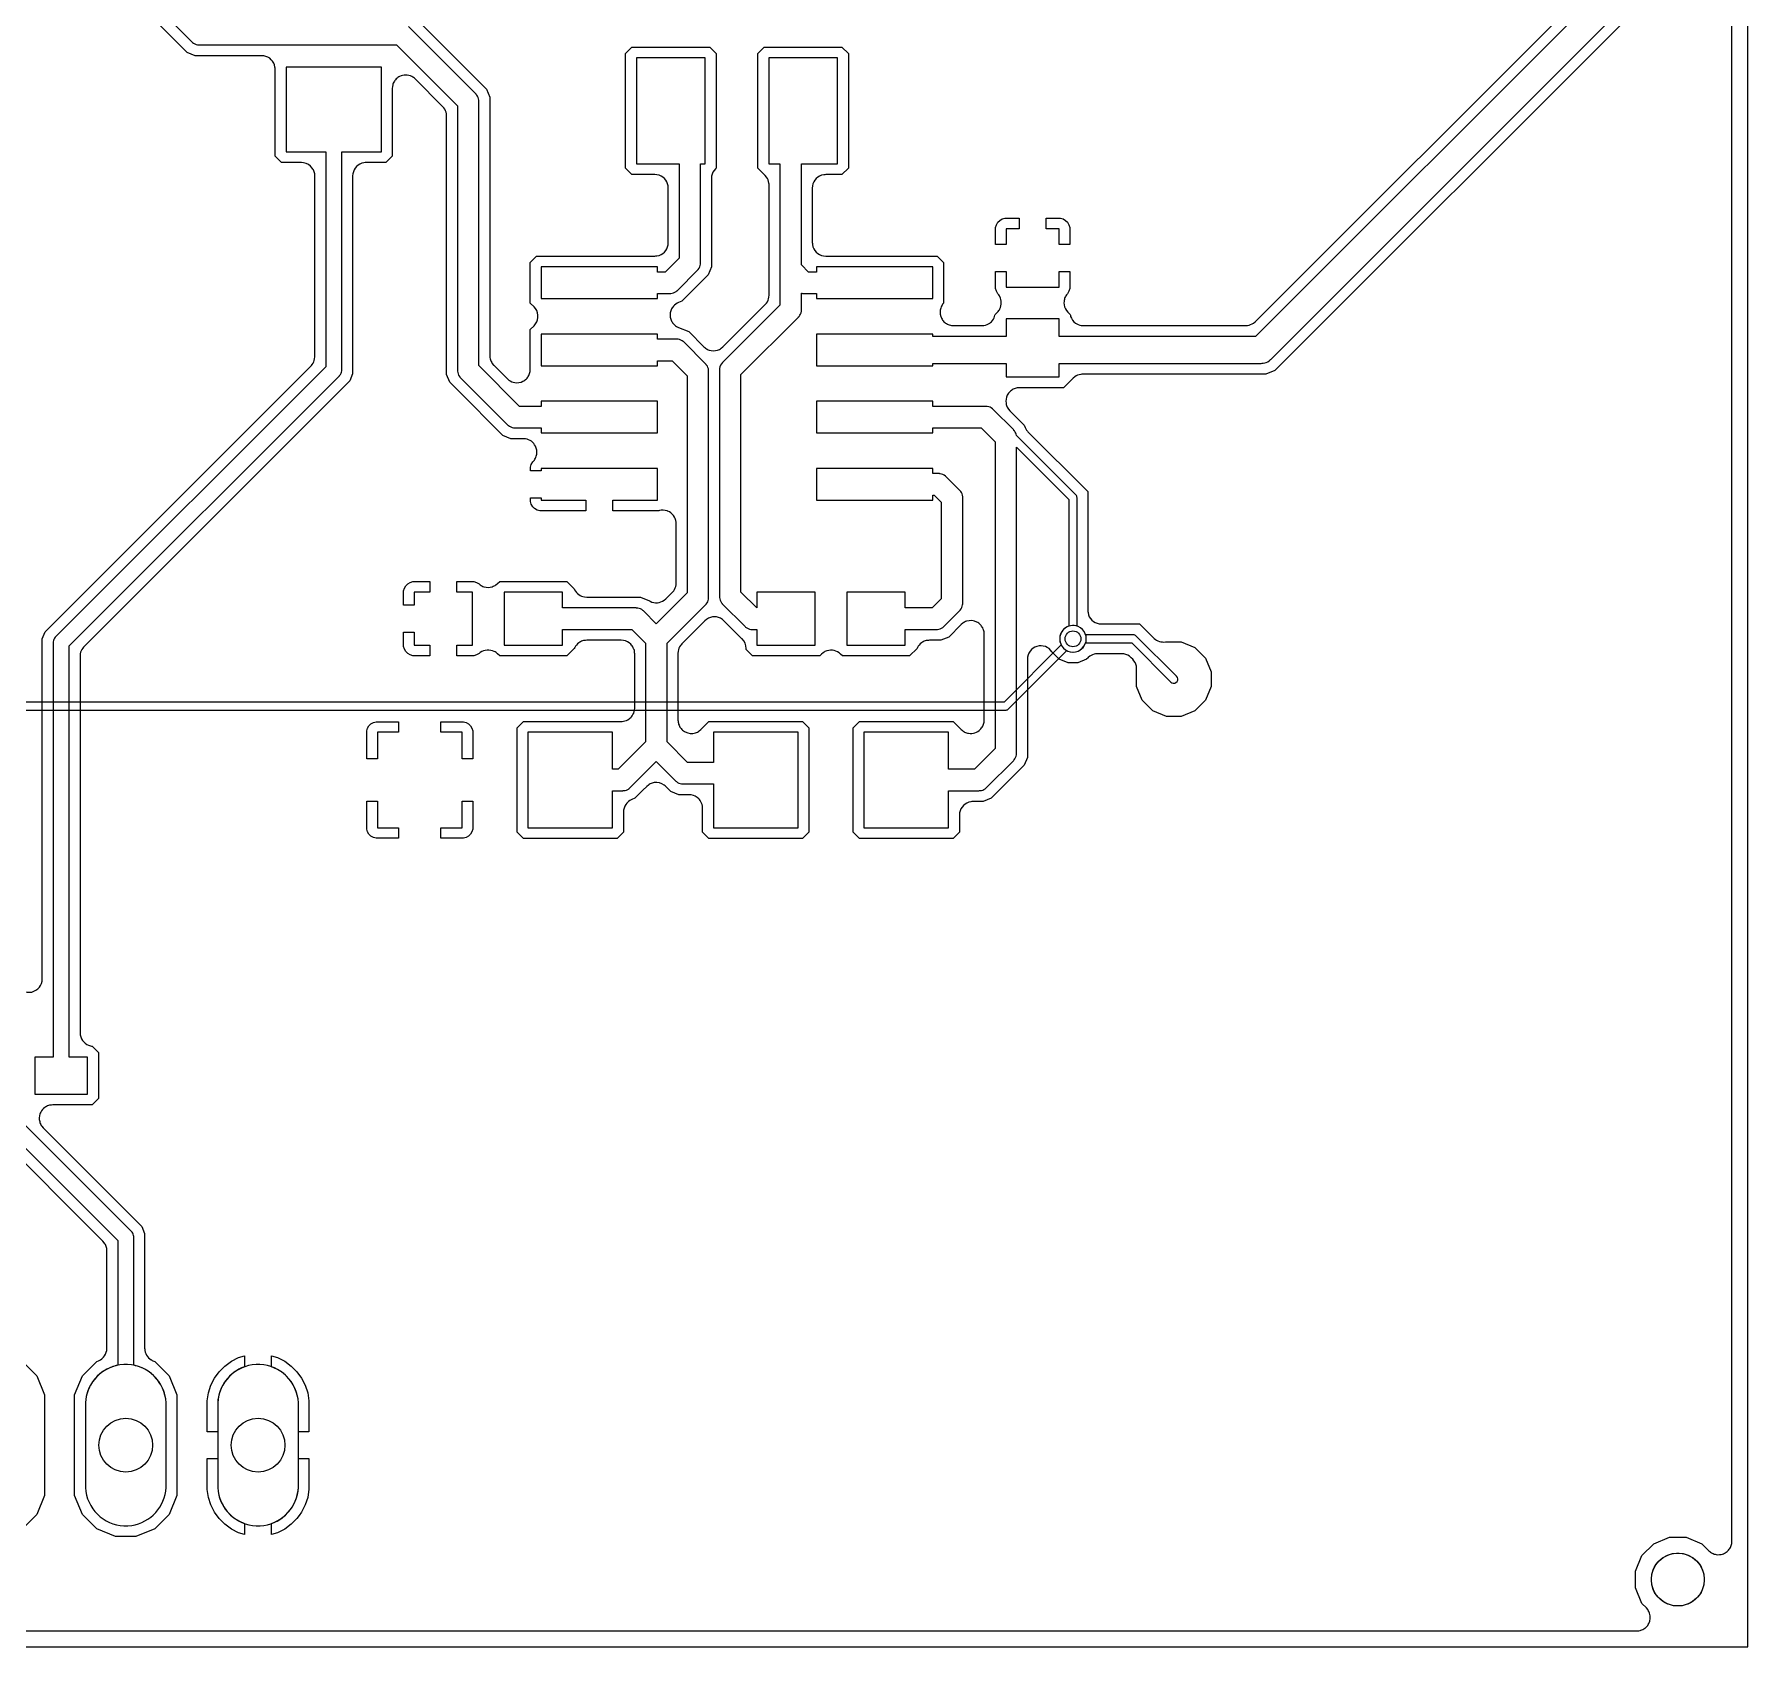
# Model space of a CAD drawing. Header units: millimetres. Extents: x 0 to 85.1, y 3.8 to 100.3.
# Drawn here: x 52.76 to 85.14, y 3.81 to 34.29 of the extents above; entities that cross this region are included whole.
import ezdxf

# ---------------------------------------------------------------- set-up
doc = ezdxf.new("R2010")
doc.units = ezdxf.units.MM

msp = doc.modelspace()

# ---------------------------------------------------------------- linework, layer by layer
at = {"layer": '16_copper'}
msp.add_lwpolyline([(49.149, 21.514), (71.12, 21.514), (71.128, 21.515), (71.137, 21.516, 0.087654), (71.161, 21.526), (71.167, 21.531), (71.174, 21.536), (72.276, 22.638), (72.294, 22.628, 1), (72.486, 23.092), (72.449, 23.104, 0.612798), (72.158, 22.764), (72.168, 22.746), (71.088, 21.666), (49.181, 21.666)], format="xyb", dxfattribs=at)
for points in [[(54.602, 6.103, 0.357806), (55.252, 6.821), (55.252, 8.419), (55.245, 8.494, 0.906347), (53.728, 8.419), (53.728, 6.821), (53.735, 6.746, 0.385742), (54.527, 6.096)], [(57.102, 6.103, 0.357806), (57.752, 6.821), (57.752, 8.419), (57.745, 8.494, 0.906347), (56.228, 8.419), (56.228, 6.821), (56.235, 6.746, 0.385742), (57.027, 6.096)]]:
    msp.add_lwpolyline(points, format="xyb", close=True, dxfattribs=at)
at = {"layer": '1_copper'}
for points in [[(2.045, 4.11), (83.045, 4.11), (83.067, 4.112), (83.085, 4.113), (83.085, 4.113), (83.085, 4.113), (83.107, 4.118), (83.124, 4.122), (83.124, 4.122), (83.124, 4.122, 0.039031), (83.16, 4.138), (83.161, 4.138), (83.161, 4.138), (83.176, 4.147), (83.194, 4.158), (83.194, 4.158), (83.195, 4.158), (83.209, 4.17), (83.225, 4.184, 0.039248), (83.251, 4.214), (83.251, 4.214), (83.251, 4.214), (83.26, 4.23), (83.272, 4.248, 0.198684), (83.287, 4.442), (83.287, 4.442), (83.287, 4.442, 0.078615), (83.251, 4.513), (83.226, 4.543, 0.000661), (83.225, 4.544), (83.142, 4.627), (83.02, 4.921), (83.02, 5.239), (83.142, 5.533), (83.367, 5.758), (83.661, 5.88), (83.979, 5.88), (84.273, 5.758), (84.407, 5.624), (84.422, 5.612), (84.437, 5.598), (84.438, 5.598), (84.438, 5.598, 0.039247), (84.472, 5.577), (84.488, 5.57), (84.508, 5.562), (84.508, 5.562), (84.508, 5.562), (84.526, 5.558), (84.547, 5.553, 0.118225), (84.665, 5.562), (84.665, 5.562), (84.665, 5.562), (84.682, 5.569), (84.702, 5.577, 0.078831), (84.766, 5.624), (84.778, 5.637), (84.792, 5.654), (84.792, 5.654), (84.792, 5.654), (84.802, 5.669), (84.813, 5.688, 0.000217), (84.813, 5.688), (84.82, 5.705), (84.828, 5.724, 0.039245), (84.838, 5.763), (84.838, 5.763), (84.838, 5.763), (84.841, 5.803, 0.000661), (84.841, 5.804), (84.841, 98.336)], [(52.428, 16.327, 0.804454), (52.913, 16.433), (52.913, 22.861), (52.967, 22.992), (57.988, 28.014), (58.001, 28.029), (58.014, 28.043, 0.118893), (58.059, 28.153), (58.063, 28.193, 0.000218), (58.063, 28.193), (58.063, 31.609), (58.061, 31.628), (58.06, 31.648, 0.079055), (58.035, 31.724), (58.025, 31.74), (58.014, 31.758, 0.199138), (57.849, 31.86), (57.809, 31.863, 0.00044), (57.809, 31.863), (57.434, 31.863), (57.314, 31.983), (57.314, 33.628), (57.312, 33.647), (57.31, 33.667, 0.325016), (57.1, 33.879), (57.06, 33.882, 0.00044), (57.059, 33.882), (55.799, 33.882), (55.649, 33.944), (54.264, 35.329)], [(54.466, 35.416), (55.736, 34.146), (55.744, 34.14), (55.751, 34.133, 0.132344), (55.848, 34.089), (55.856, 34.089, 0.018059), (55.871, 34.088), (55.88, 34.087), (59.606, 34.087), (60.757, 32.936), (60.757, 27.94), (60.758, 27.93), (60.758, 27.92, 0.132342), (60.795, 27.821), (60.801, 27.815, 0.018024), (60.81, 27.803), (60.816, 27.796), (61.705, 26.907), (61.713, 26.901), (61.72, 26.894, 0.132344), (61.817, 26.85), (61.825, 26.85, 0.018059), (61.84, 26.849), (61.849, 26.848), (62.34, 26.848), (62.34, 26.751), (64.54, 26.751), (64.54, 27.351), (62.34, 27.351), (62.34, 27.254), (61.933, 27.254), (61.163, 28.024), (61.163, 33.02), (61.162, 33.03), (61.162, 33.04, 0.132342), (61.125, 33.139), (61.119, 33.145, 0.018024), (61.11, 33.157), (61.104, 33.164), (59.834, 34.434)], [(60.072, 34.485), (61.155, 33.402), (61.156, 33.402), (61.306, 33.251), (61.368, 33.101), (61.368, 28.214), (61.37, 28.195), (61.371, 28.175, 0.039904), (61.381, 28.136), (61.389, 28.117), (61.396, 28.1, 0.039907), (61.417, 28.065), (61.442, 28.035), (61.443, 28.035), (61.443, 28.035), (61.701, 27.776), (61.719, 27.761), (61.731, 27.75), (61.732, 27.75), (61.732, 27.75, 0.118001), (61.841, 27.705), (61.841, 27.705), (61.841, 27.705, 0.157979), (61.996, 27.729), (61.996, 27.729), (61.996, 27.729, 0.039027), (62.03, 27.75), (62.03, 27.75), (62.03, 27.75), (62.043, 27.761), (62.06, 27.775, 0.039468), (62.086, 27.806), (62.095, 27.82), (62.107, 27.839, 0.039245), (62.122, 27.876), (62.122, 27.876), (62.122, 27.876, 0.039025), (62.132, 27.915), (62.132, 27.915), (62.132, 27.915), (62.135, 27.955, 0.000658), (62.135, 27.955), (62.135, 28.706), (62.205, 28.776, 0.368471), (62.232, 29.105), (62.206, 29.135, 0.000442), (62.205, 29.136), (62.135, 29.206), (62.135, 29.976), (62.255, 30.096), (64.489, 30.096), (64.508, 30.098), (64.528, 30.099, 0.325016), (64.74, 30.31), (64.743, 30.35, 0.00044), (64.743, 30.35), (64.743, 31.381), (64.741, 31.4), (64.74, 31.42, 0.325016), (64.529, 31.632), (64.489, 31.635, 0.00044), (64.489, 31.635), (64.055, 31.635), (63.935, 31.755), (63.935, 33.925), (64.055, 34.045), (65.525, 34.045), (65.645, 33.925), (65.645, 31.755), (65.634, 31.744, 0.158205), (65.562, 31.604), (65.559, 31.564, 0.000218), (65.559, 31.564), (65.559, 29.891), (65.497, 29.741), (65.001, 29.245), (64.934, 29.217, 0.118006), (64.838, 29.148), (64.838, 29.147), (64.838, 29.147, 0.039244), (64.814, 29.115), (64.806, 29.099), (64.796, 29.08), (64.796, 29.08), (64.796, 29.08), (64.791, 29.062), (64.784, 29.042), (64.784, 29.042), (64.784, 29.042, 0.03903), (64.778, 29.003), (64.778, 29.003), (64.778, 29.003), (64.778, 28.984), (64.778, 28.963), (64.778, 28.963), (64.778, 28.963, 0.039246), (64.784, 28.923), (64.791, 28.903), (64.796, 28.886), (64.796, 28.886), (64.796, 28.886, 0.078614), (64.837, 28.818), (64.853, 28.803), (64.865, 28.79), (64.865, 28.79), (64.865, 28.79, 0.039246), (64.898, 28.766), (64.933, 28.748, 0.000662), (64.934, 28.748), (65.128, 28.667), (65.416, 28.379), (65.432, 28.366), (65.446, 28.354, 0.078613), (65.516, 28.318), (65.517, 28.318), (65.517, 28.317, 0.157756), (65.673, 28.317), (65.673, 28.317), (65.674, 28.317, 0.078613), (65.744, 28.353), (65.775, 28.379, 0.000437), (65.775, 28.379), (66.573, 29.178), (66.586, 29.193), (66.599, 29.207, 0.118893), (66.645, 29.317), (66.648, 29.357, 0.000218), (66.648, 29.357), (66.648, 31.437), (66.646, 31.456), (66.645, 31.476, 0.118891), (66.599, 31.586), (66.574, 31.617), (66.573, 31.617), (66.573, 31.617), (66.435, 31.755), (66.435, 33.925), (66.555, 34.045), (68.025, 34.045), (68.145, 33.925), (68.145, 31.755), (68.025, 31.635), (67.718, 31.635), (67.699, 31.633), (67.679, 31.632, 0.325016), (67.467, 31.421), (67.464, 31.381, 0.00044), (67.464, 31.381), (67.464, 30.35), (67.466, 30.33), (67.467, 30.311, 0.325016), (67.678, 30.099), (67.718, 30.096, 0.00044), (67.718, 30.096), (69.825, 30.096), (69.945, 29.976), (69.945, 29.205), (69.939, 29.198), (69.927, 29.184), (69.927, 29.183), (69.927, 29.183), (69.917, 29.168), (69.906, 29.15), (69.906, 29.149), (69.906, 29.149), (69.899, 29.133), (69.891, 29.113), (69.891, 29.113), (69.891, 29.113, 0.157984), (69.89, 28.956), (69.89, 28.956), (69.89, 28.956, 0.039032), (69.906, 28.919), (69.906, 28.919), (69.906, 28.919, 0.039034), (69.926, 28.885), (69.926, 28.885), (69.926, 28.885, 0.078397), (69.982, 28.829), (69.982, 28.829), (69.982, 28.829), (69.997, 28.82), (70.016, 28.808), (70.016, 28.808), (70.016, 28.808, 0.039245), (70.053, 28.793), (70.074, 28.787), (70.092, 28.783), (70.092, 28.783), (70.092, 28.783), (70.131, 28.78, 0.000664), (70.132, 28.78), (70.669, 28.78), (70.689, 28.782), (70.708, 28.783, 0.11867), (70.818, 28.828), (70.832, 28.84), (70.848, 28.854, 0.118672), (70.91, 28.955), (70.915, 28.975), (70.919, 28.991), (70.962, 29.034), (70.975, 29.049), (70.988, 29.064, 0.035795), (71.008, 29.098), (71.009, 29.098), (71.009, 29.098, 0.223242), (71.009, 29.329), (70.999, 29.344), (70.988, 29.362), (70.988, 29.362), (70.988, 29.363), (70.97, 29.384), (70.942, 29.433), (70.928, 29.484), (70.928, 29.806), (71.128, 29.806), (71.128, 29.51), (72.128, 29.51), (72.128, 29.806), (72.328, 29.806), (72.328, 29.484), (72.314, 29.433), (72.286, 29.384), (72.281, 29.378), (72.268, 29.363, 0.078614), (72.232, 29.293), (72.232, 29.292), (72.232, 29.292, 0.078196), (72.22, 29.214), (72.22, 29.214), (72.22, 29.214, 0.157781), (72.268, 29.065), (72.268, 29.065), (72.268, 29.065), (72.294, 29.034, 0.000461), (72.294, 29.034), (72.337, 28.991), (72.341, 28.975), (72.345, 28.956, 0.158205), (72.437, 28.829), (72.437, 28.829), (72.437, 28.829, 0.118222), (72.547, 28.783), (72.587, 28.78, 0.00044), (72.587, 28.78), (75.651, 28.78), (75.67, 28.782), (75.69, 28.783, 0.118891), (75.8, 28.828), (75.83, 28.854), (75.83, 28.854), (75.83, 28.854), (82.017, 35.041)], [(82.296, 35.03), (75.841, 28.575), (72.128, 28.575), (72.128, 28.91), (71.128, 28.91), (71.128, 28.575), (69.74, 28.575), (69.74, 28.621), (67.54, 28.621), (67.54, 28.021), (69.74, 28.021), (69.74, 28.067), (71.128, 28.067), (71.128, 27.81), (72.128, 27.81), (72.128, 28.067), (75.946, 28.067), (75.965, 28.069), (75.985, 28.07, 0.118891), (76.095, 28.115), (76.125, 28.141), (76.126, 28.141), (76.126, 28.141), (82.73, 34.745)], [(82.774, 34.5), (76.371, 28.097), (76.371, 28.097), (76.206, 27.932), (76.037, 27.862), (72.575, 27.862), (72.556, 27.86), (72.536, 27.859, 0.118891), (72.426, 27.814), (72.396, 27.788), (72.396, 27.788), (72.396, 27.788), (72.213, 27.605), (71.375, 27.605), (71.354, 27.603), (71.336, 27.602), (71.336, 27.602), (71.336, 27.602), (71.314, 27.597), (71.297, 27.593), (71.297, 27.593), (71.297, 27.593), (71.278, 27.585), (71.26, 27.577), (71.26, 27.577), (71.26, 27.577, 0.039029), (71.227, 27.557), (71.226, 27.557), (71.226, 27.557, 0.039245), (71.196, 27.531), (71.182, 27.514), (71.17, 27.501), (71.17, 27.501), (71.17, 27.501), (71.159, 27.482), (71.149, 27.467, 0.158426), (71.125, 27.312), (71.129, 27.291), (71.134, 27.273), (71.134, 27.273), (71.134, 27.273, 0.078615), (71.17, 27.202), (71.195, 27.172, 0.000661), (71.196, 27.171), (71.315, 27.052), (71.315, 27.052), (71.466, 26.901), (71.484, 26.858, 0.058139), (71.513, 26.807), (71.519, 26.799, 0.026535), (71.539, 26.776), (72.671, 25.643), (72.671, 23.395), (72.673, 23.375), (72.674, 23.356, 0.325016), (72.885, 23.144), (72.925, 23.141, 0.00044), (72.925, 23.141), (73.649, 23.141), (73.917, 22.874), (73.924, 22.868, 0.224715), (74.136, 22.803), (74.137, 22.803), (74.435, 22.803), (74.694, 22.696), (74.893, 22.497), (75, 22.238), (75, 21.958), (74.893, 21.699), (74.694, 21.5), (74.435, 21.393), (74.155, 21.393), (73.896, 21.5), (73.697, 21.699), (73.59, 21.958), (73.59, 22.256), (73.59, 22.256, 0.078614), (73.59, 22.336), (73.588, 22.346, 0.139652), (73.519, 22.476), (73.491, 22.504, 0.158203), (73.351, 22.576), (73.312, 22.579, 0.000206), (73.311, 22.579), (72.857, 22.579), (72.838, 22.577), (72.818, 22.576, 0.118891), (72.708, 22.53), (72.678, 22.505), (72.678, 22.504), (72.678, 22.504), (72.648, 22.474), (72.481, 22.405), (72.299, 22.405), (72.132, 22.474), (71.998, 22.609), (71.993, 22.615, 0.741839), (71.528, 22.475), (71.528, 20.62), (71.466, 20.47), (70.843, 19.847), (70.693, 19.785), (70.499, 19.785), (70.479, 19.783), (70.46, 19.782, 0.325016), (70.248, 19.571), (70.245, 19.531, 0.00044), (70.245, 19.531), (70.245, 19.207), (70.125, 19.087), (68.355, 19.087), (68.235, 19.207), (68.235, 21.179), (68.355, 21.299), (70.125, 21.299), (70.278, 21.146), (70.294, 21.133), (70.308, 21.12), (70.308, 21.12), (70.308, 21.12, 0.078396), (70.379, 21.084), (70.379, 21.084), (70.379, 21.084), (70.397, 21.08), (70.418, 21.075, 0.118225), (70.536, 21.084), (70.536, 21.084), (70.536, 21.084, 0.118225), (70.637, 21.146), (70.649, 21.159), (70.663, 21.176), (70.663, 21.176), (70.663, 21.176), (70.672, 21.191), (70.684, 21.21, 0.000217), (70.684, 21.21), (70.691, 21.227), (70.699, 21.247, 0.000217), (70.699, 21.247), (70.704, 21.267), (70.709, 21.285), (70.709, 21.285), (70.709, 21.285), (70.712, 21.325, 0.000658), (70.712, 21.326), (70.712, 22.951), (70.71, 22.97), (70.709, 22.991, 0.000218), (70.709, 22.991), (70.704, 23.009), (70.699, 23.03, 0.00022), (70.699, 23.03), (70.693, 23.046), (70.684, 23.066), (70.684, 23.066), (70.684, 23.067), (70.675, 23.081), (70.664, 23.1), (70.663, 23.1), (70.663, 23.1), (70.652, 23.114), (70.638, 23.131, 0.078614), (70.574, 23.177), (70.573, 23.177), (70.573, 23.177, 0.198458), (70.38, 23.193), (70.38, 23.193), (70.38, 23.193, 0.078615), (70.309, 23.157), (70.279, 23.131, 0.000661), (70.278, 23.131), (70.042, 22.895), (69.892, 22.833), (69.677, 22.833), (69.657, 22.831), (69.638, 22.83, 0.079055), (69.562, 22.805), (69.545, 22.795), (69.528, 22.785), (69.528, 22.785), (69.528, 22.784, 0.109678), (69.451, 22.694), (69.443, 22.676), (69.303, 22.536), (68.033, 22.536), (67.998, 22.571, 0.281697), (67.74, 22.634), (67.721, 22.626), (67.703, 22.619, 0.039682), (67.669, 22.598), (67.639, 22.572, 0.000442), (67.638, 22.571), (67.603, 22.536), (66.333, 22.536), (66.213, 22.656), (66.213, 22.679, 0.198021), (66.139, 22.859), (66.134, 22.862), (65.951, 23.046), (65.951, 23.046), (65.795, 23.202), (65.78, 23.214), (65.765, 23.228, 0.325014), (65.466, 23.228), (65.436, 23.202, 0.000442), (65.435, 23.202), (64.999, 22.765), (64.986, 22.75), (64.973, 22.736, 0.118893), (64.927, 22.626), (64.924, 22.586, 0.000218), (64.924, 22.586), (64.924, 21.326), (64.926, 21.305), (64.927, 21.286, 0.000218), (64.927, 21.286), (64.933, 21.264), (64.937, 21.248), (64.937, 21.248), (64.937, 21.247), (64.945, 21.226), (64.952, 21.211, 0.039246), (64.972, 21.177), (64.973, 21.177), (64.973, 21.177), (64.985, 21.163), (64.998, 21.147, 0.039466), (65.029, 21.12), (65.047, 21.109), (65.062, 21.1), (65.062, 21.1), (65.063, 21.1, 0.198458), (65.256, 21.084), (65.256, 21.084), (65.256, 21.084, 0.078396), (65.327, 21.12), (65.327, 21.12), (65.327, 21.12), (65.357, 21.146, 0.000661), (65.358, 21.146), (65.511, 21.299), (67.281, 21.299), (67.401, 21.179), (67.401, 19.207), (67.281, 19.087), (65.511, 19.087), (65.391, 19.207), (65.391, 19.658), (65.389, 19.677), (65.388, 19.697, 0.11867), (65.343, 19.807), (65.331, 19.821), (65.317, 19.837, 0.158654), (65.177, 19.909), (65.137, 19.912, 0.00044), (65.137, 19.912), (64.943, 19.912), (64.793, 19.974), (64.696, 20.071), (64.681, 20.084), (64.666, 20.097, 0.198684), (64.477, 20.142), (64.477, 20.142), (64.477, 20.142, 0.039248), (64.438, 20.133), (64.418, 20.125), (64.401, 20.118), (64.401, 20.118), (64.401, 20.118, 0.039245), (64.367, 20.097), (64.337, 20.071), (64.337, 20.071), (64.336, 20.071), (64.263, 19.998), (64.263, 19.998), (64.112, 19.847), (64.052, 19.822, 0.303353), (63.895, 19.587), (63.895, 19.207), (63.775, 19.087), (62.005, 19.087), (61.885, 19.207), (61.885, 21.179), (62.005, 21.299), (63.854, 21.299), (63.873, 21.301), (63.893, 21.303, 0.11867), (64.003, 21.348), (64.017, 21.36), (64.033, 21.373, 0.000439), (64.033, 21.374), (64.045, 21.387), (64.059, 21.404, 0.118668), (64.105, 21.513), (64.108, 21.553, 0.00044), (64.108, 21.553), (64.108, 22.579), (64.106, 22.598), (64.105, 22.618, 0.039686), (64.095, 22.657), (64.088, 22.674), (64.08, 22.694, 0.039686), (64.059, 22.728), (64.047, 22.742), (64.034, 22.758, 0.158654), (63.894, 22.83), (63.854, 22.833, 0.00044), (63.854, 22.833), (63.2, 22.833), (63.18, 22.831), (63.161, 22.83, 0.079055), (63.085, 22.805), (63.068, 22.795), (63.051, 22.785), (63.051, 22.785), (63.051, 22.784, 0.109678), (62.974, 22.694), (62.966, 22.676), (62.826, 22.536), (61.556, 22.536), (61.517, 22.575), (61.502, 22.588), (61.487, 22.601, 0.000375), (61.487, 22.601), (61.469, 22.612), (61.453, 22.621), (61.453, 22.622), (61.453, 22.622, 0.263072), (61.189, 22.601), (61.189, 22.601), (61.188, 22.601), (61.167, 22.583), (61.118, 22.555), (61.067, 22.541), (60.745, 22.541), (60.745, 22.741), (61.041, 22.741), (61.041, 23.741), (60.745, 23.741), (60.745, 23.941), (61.067, 23.941), (61.118, 23.927), (61.167, 23.899), (61.173, 23.894), (61.188, 23.881, 0.078613), (61.258, 23.845), (61.259, 23.845), (61.259, 23.845, 0.157756), (61.415, 23.845), (61.415, 23.845), (61.416, 23.845), (61.435, 23.853), (61.452, 23.86), (61.452, 23.86), (61.452, 23.86, 0.039245), (61.486, 23.881), (61.517, 23.907, 0.000437), (61.517, 23.907), (61.556, 23.946), (62.826, 23.946), (62.966, 23.806), (62.973, 23.788, 0.240264), (63.16, 23.652), (63.2, 23.649, 0.00044), (63.2, 23.649), (64.216, 23.649), (64.387, 23.578), (64.4, 23.57, 0.282101), (64.665, 23.591), (64.695, 23.617, 0.000507), (64.696, 23.617), (64.819, 23.74), (64.832, 23.755), (64.844, 23.77, 0.118893), (64.89, 23.88), (64.893, 23.92, 0.000218), (64.893, 23.92), (64.893, 25.038), (64.892, 25.051), (64.892, 25.064, 0.281697), (64.731, 25.274), (64.725, 25.276), (64.718, 25.279, 0.136084), (64.574, 25.283), (64.566, 25.281), (63.694, 25.281), (63.694, 25.481), (64.54, 25.481), (64.54, 26.081), (62.34, 26.081), (62.34, 26.035), (62.14, 26.035), (62.14, 26.107), (62.154, 26.158), (62.18, 26.204), (62.185, 26.209, 0.039247), (62.211, 26.239), (62.221, 26.255), (62.232, 26.273, 0.000204), (62.232, 26.273), (62.238, 26.288), (62.247, 26.31), (62.247, 26.31), (62.247, 26.31, 0.03904), (62.257, 26.349), (62.257, 26.349), (62.257, 26.349), (62.258, 26.367), (62.26, 26.388, 0.000206), (62.26, 26.389), (62.258, 26.407), (62.257, 26.428), (62.257, 26.428), (62.257, 26.428), (62.253, 26.445), (62.247, 26.467), (62.247, 26.467), (62.247, 26.467), (62.24, 26.484), (62.232, 26.504), (62.232, 26.504), (62.232, 26.504, 0.118015), (62.156, 26.594), (62.156, 26.594), (62.155, 26.594, 0.118227), (62.046, 26.64), (62.006, 26.643, 0.000671), (62.006, 26.643), (61.768, 26.643), (61.618, 26.705), (60.765, 27.558), (60.764, 27.558), (60.614, 27.709), (60.552, 27.859), (60.552, 32.746), (60.55, 32.765), (60.549, 32.785, 0.118894), (60.503, 32.895), (60.478, 32.925, 0.000217), (60.477, 32.925), (59.96, 33.443), (59.946, 33.455), (59.93, 33.468), (59.93, 33.468), (59.93, 33.468), (59.914, 33.478), (59.896, 33.489, 0.240029), (59.666, 33.489), (59.65, 33.48), (59.632, 33.469), (59.632, 33.469), (59.632, 33.469, 0.039026), (59.601, 33.443), (59.601, 33.443), (59.601, 33.443, 0.039027), (59.575, 33.413), (59.575, 33.413), (59.575, 33.413), (59.566, 33.398), (59.555, 33.379, 0.039245), (59.539, 33.342), (59.539, 33.342), (59.539, 33.342), (59.534, 33.32), (59.53, 33.304), (59.53, 33.303), (59.53, 33.303), (59.526, 33.264, 0.000658), (59.526, 33.263), (59.526, 31.983), (59.406, 31.863), (59.031, 31.863), (59.012, 31.861), (58.992, 31.86, 0.325016), (58.781, 31.649), (58.777, 31.609, 0.00044), (58.777, 31.609), (58.777, 27.869), (58.723, 27.738), (53.702, 22.716), (53.689, 22.701), (53.676, 22.687, 0.118893), (53.631, 22.577), (53.627, 22.537, 0.000218), (53.627, 22.537), (53.627, 15.414), (53.629, 15.394), (53.63, 15.375, 0.303979), (53.822, 15.168), (53.841, 15.163), (53.841, 15.163), (53.841, 15.163), (53.853, 15.162), (53.975, 15.04), (53.975, 14.17), (53.855, 14.05), (53.109, 14.05), (53.089, 14.048), (53.069, 14.047, 0.039465), (53.03, 14.038), (53.013, 14.031), (52.994, 14.022), (52.994, 14.022), (52.993, 14.022), (52.978, 14.013), (52.96, 14.002, 0.118448), (52.882, 13.912), (52.874, 13.892), (52.867, 13.875), (52.867, 13.875), (52.867, 13.875), (52.862, 13.854), (52.858, 13.836, 0.078614), (52.858, 13.757), (52.858, 13.757), (52.858, 13.757), (52.863, 13.735), (52.867, 13.718), (52.867, 13.718), (52.867, 13.718), (52.875, 13.697), (52.882, 13.681, 0.000217), (52.882, 13.681), (52.893, 13.663), (52.903, 13.647, 0.00022), (52.903, 13.647), (52.929, 13.617, 0.000659), (52.929, 13.616), (54.793, 11.752), (54.847, 11.621), (54.847, 9.45), (54.848, 9.441, 0.249911), (54.968, 9.234), (54.977, 9.23, 0.026841), (55.004, 9.216), (55.038, 9.202), (55.31, 8.93), (55.457, 8.574), (55.457, 6.666), (55.31, 6.31), (55.038, 6.038), (54.682, 5.891), (54.298, 5.891), (53.942, 6.038), (53.67, 6.31), (53.523, 6.666), (53.523, 8.574), (53.67, 8.93), (53.942, 9.202), (53.976, 9.216, 0.303348), (54.133, 9.45), (54.133, 11.297), (54.131, 11.316), (54.13, 11.336, 0.079274), (54.105, 11.412), (54.095, 11.428), (54.085, 11.445, 0.000658), (54.084, 11.446), (54.058, 11.476), (54.058, 11.476), (54.058, 11.476), (52.009, 13.526)], [(51.962, 13.862), (54.338, 11.487), (54.338, 9.129), (54.305, 9.122, 0.330355), (53.728, 8.419), (53.728, 6.821), (53.735, 6.746, 0.385742), (54.527, 6.096), (54.602, 6.103, 0.357806), (55.252, 6.821), (55.252, 8.419), (55.245, 8.494, 0.303346), (54.675, 9.122), (54.642, 9.129), (54.642, 11.55), (54.642, 11.556), (54.642, 11.561, 0.153128), (54.608, 11.646), (54.598, 11.658), (52.222, 14.033)]]:
    msp.add_lwpolyline(points, format="xyb", dxfattribs=at)
for points in [[(64.54, 29.388), (64.77, 29.388), (64.78, 29.389), (64.79, 29.389, 0.132342), (64.889, 29.426), (64.895, 29.432, 0.018024), (64.907, 29.441), (64.914, 29.447), (65.295, 29.828), (65.301, 29.836), (65.308, 29.843, 0.132344), (65.352, 29.94), (65.352, 29.948, 0.018059), (65.353, 29.963), (65.354, 29.972), (65.354, 31.84), (65.44, 31.84), (65.44, 33.84), (64.14, 33.84), (64.14, 31.84), (64.948, 31.84), (64.948, 30.056), (64.686, 29.794), (64.54, 29.794), (64.54, 29.891), (62.34, 29.891), (62.34, 29.291), (64.54, 29.291)], [(65.769, 28.084, 0.157846), (65.712, 27.972), (65.712, 27.964, 0.018059), (65.711, 27.949), (65.71, 27.94), (65.71, 23.661), (65.711, 23.651), (65.711, 23.641, 0.132342), (65.748, 23.542), (65.754, 23.536, 0.018024), (65.763, 23.524), (65.769, 23.517), (66.189, 23.097), (66.197, 23.091), (66.204, 23.084, 0.132344), (66.301, 23.04), (66.309, 23.04, 0.018059), (66.324, 23.039), (66.333, 23.038), (66.418, 23.038), (66.418, 22.741), (67.518, 22.741), (67.518, 23.741), (66.418, 23.741), (66.418, 23.444), (66.417, 23.444), (66.116, 23.745), (66.116, 27.856), (67.2, 28.939), (67.206, 28.947), (67.213, 28.954, 0.132344), (67.257, 29.051), (67.257, 29.059, 0.018059), (67.258, 29.074), (67.259, 29.083), (67.259, 29.394), (67.268, 29.393), (67.278, 29.39), (67.286, 29.39, 0.018059), (67.301, 29.389), (67.31, 29.388), (67.54, 29.388), (67.54, 29.291), (69.74, 29.291), (69.74, 29.891), (67.54, 29.891), (67.54, 29.794), (67.394, 29.794), (67.259, 29.929), (67.259, 31.84), (67.94, 31.84), (67.94, 33.84), (66.64, 33.84), (66.64, 31.84), (66.853, 31.84), (66.853, 29.167)], [(53.77, 14.955), (53.422, 14.955), (53.422, 22.727), (58.528, 27.832), (58.531, 27.837), (58.536, 27.841, 0.153125), (58.572, 27.924), (58.572, 27.94), (58.572, 32.068), (59.322, 32.068), (59.322, 33.668), (57.519, 33.668), (57.519, 32.068), (58.268, 32.068), (58.268, 28.003), (53.162, 22.898), (53.159, 22.893), (53.154, 22.889, 0.153125), (53.118, 22.806), (53.118, 22.79), (53.118, 14.955), (52.77, 14.955), (52.77, 14.255), (53.77, 14.255)], [(63.69, 19.99), (63.881, 19.99), (63.891, 19.991), (63.901, 19.991, 0.132342), (64, 20.028), (64.006, 20.034, 0.018024), (64.018, 20.043), (64.025, 20.049), (64.516, 20.541), (64.88, 20.176), (64.888, 20.17), (64.895, 20.163, 0.132344), (64.992, 20.119), (65, 20.119, 0.018059), (65.015, 20.118), (65.024, 20.117), (65.596, 20.117), (65.596, 19.291), (67.196, 19.291), (67.196, 21.095), (65.596, 21.095), (65.596, 20.523), (65.108, 20.523), (64.719, 20.912), (64.719, 22.776), (65.445, 23.502), (65.452, 23.51), (65.459, 23.517, 0.132344), (65.502, 23.613), (65.503, 23.622, 0.018059), (65.504, 23.636), (65.505, 23.646), (65.505, 27.916), (65.504, 27.927), (65.504, 27.937, 0.132342), (65.466, 28.035), (65.461, 28.042, 0.018024), (65.451, 28.053), (65.445, 28.06), (65.041, 28.465), (65.033, 28.471), (65.026, 28.478, 0.132344), (64.929, 28.522), (64.921, 28.522, 0.018059), (64.906, 28.523), (64.897, 28.524), (64.54, 28.524), (64.54, 28.621), (62.34, 28.621), (62.34, 28.021), (64.54, 28.021), (64.54, 28.118), (64.813, 28.118), (65.098, 27.832), (65.098, 23.73), (64.516, 23.147), (64.279, 23.385), (64.271, 23.391), (64.264, 23.398, 0.132344), (64.167, 23.442), (64.159, 23.442, 0.018059), (64.144, 23.443), (64.135, 23.444), (62.741, 23.444), (62.741, 23.741), (61.641, 23.741), (61.641, 22.741), (62.741, 22.741), (62.741, 23.038), (64.051, 23.038), (64.313, 22.776), (64.313, 20.912), (63.797, 20.396), (63.69, 20.396), (63.69, 21.095), (62.09, 21.095), (62.09, 19.291), (63.69, 19.291)], [(70.04, 19.99), (70.612, 19.99), (70.622, 19.991), (70.632, 19.991, 0.132342), (70.731, 20.028), (70.737, 20.034, 0.018024), (70.749, 20.043), (70.756, 20.049), (71.264, 20.557), (71.27, 20.565), (71.277, 20.572, 0.132344), (71.321, 20.669), (71.321, 20.677, 0.018059), (71.322, 20.692), (71.323, 20.701), (71.323, 26.486), (72.314, 25.495), (72.314, 23.098), (72.294, 23.092, 1), (72.486, 22.628), (72.521, 22.646, 0.158386), (72.622, 22.764), (72.628, 22.784), (73.501, 22.784), (74.241, 22.044), (74.259, 22.031, 0.866058), (74.349, 22.152), (73.587, 22.914), (73.58, 22.919), (73.574, 22.924, 0.087651), (73.549, 22.934), (73.542, 22.935), (73.533, 22.936), (72.628, 22.936), (72.622, 22.956, 0.198915), (72.486, 23.092), (72.466, 23.098), (72.466, 25.527), (72.465, 25.535), (72.464, 25.544, 0.087654), (72.454, 25.568), (72.449, 25.574), (72.444, 25.581), (71.32, 26.705), (71.32, 26.705, 0.113173), (71.285, 26.789), (71.279, 26.795, 0.018024), (71.27, 26.807), (71.264, 26.814), (70.883, 27.195), (70.875, 27.201), (70.868, 27.208, 0.132344), (70.771, 27.252), (70.763, 27.252, 0.018059), (70.748, 27.253), (70.739, 27.254), (69.74, 27.254), (69.74, 27.351), (67.54, 27.351), (67.54, 26.751), (69.74, 26.751), (69.74, 26.848), (70.655, 26.848), (70.917, 26.586), (70.917, 20.785), (70.528, 20.396), (70.04, 20.396), (70.04, 21.095), (68.44, 21.095), (68.44, 19.291), (70.04, 19.291)], [(69.218, 23.038), (69.811, 23.038), (69.821, 23.039), (69.831, 23.039, 0.132342), (69.93, 23.076), (69.936, 23.082, 0.018024), (69.948, 23.091), (69.955, 23.097), (70.248, 23.39), (70.254, 23.398), (70.261, 23.405, 0.132344), (70.305, 23.502), (70.305, 23.51, 0.018059), (70.306, 23.525), (70.307, 23.534), (70.307, 25.527), (70.306, 25.537), (70.306, 25.547, 0.132342), (70.269, 25.646), (70.263, 25.652, 0.018024), (70.254, 25.664), (70.248, 25.671), (69.994, 25.925), (69.986, 25.931), (69.979, 25.938, 0.132344), (69.882, 25.982), (69.874, 25.982, 0.018059), (69.859, 25.983), (69.85, 25.984), (69.74, 25.984), (69.74, 26.081), (67.54, 26.081), (67.54, 25.481), (69.74, 25.481), (69.74, 25.578), (69.766, 25.578), (69.901, 25.443), (69.901, 23.618), (69.727, 23.444), (69.218, 23.444), (69.218, 23.741), (68.118, 23.741), (68.118, 22.741), (69.218, 22.741)], [(56.028, 7.874), (56.028, 8.458), (56.052, 8.607), (56.098, 8.751), (56.167, 8.886), (56.256, 9.009), (56.363, 9.116), (56.486, 9.205), (56.621, 9.274), (56.736, 9.311), (56.736, 9.101), (56.733, 9.1, 0.303347), (56.228, 8.419), (56.228, 7.874)], [(57.752, 7.874), (57.752, 8.419), (57.745, 8.494, 0.276738), (57.247, 9.1), (57.244, 9.101), (57.244, 9.311), (57.359, 9.274), (57.494, 9.205), (57.617, 9.116), (57.724, 9.009), (57.813, 8.886), (57.882, 8.751), (57.928, 8.607), (57.952, 8.458), (57.952, 7.874)], [(56.621, 5.966), (56.486, 6.035), (56.363, 6.124), (56.256, 6.231), (56.167, 6.354), (56.098, 6.489), (56.052, 6.633), (56.028, 6.782), (56.028, 7.366), (56.228, 7.366), (56.228, 6.821), (56.235, 6.746, 0.276738), (56.733, 6.14), (56.736, 6.139), (56.736, 5.929)], [(57.244, 6.139), (57.247, 6.14, 0.303347), (57.752, 6.821), (57.752, 7.366), (57.952, 7.366), (57.952, 6.782), (57.937, 6.69), (57.937, 6.69), (57.937, 6.69), (57.928, 6.633), (57.882, 6.489), (57.813, 6.354), (57.768, 6.292), (57.768, 6.292), (57.767, 6.291), (57.724, 6.231), (57.617, 6.124), (57.494, 6.035), (57.359, 5.966), (57.244, 5.929)]]:
    msp.add_lwpolyline(points, format="xyb", close=True, dxfattribs=at)
for points in [[(70.928, 30.314), (70.928, 30.636), (70.942, 30.687), (70.968, 30.733), (71.005, 30.77), (71.051, 30.796), (71.102, 30.81), (71.374, 30.81), (71.374, 30.61), (71.128, 30.61), (71.128, 30.314)], [(72.128, 30.314), (72.128, 30.61), (71.882, 30.61), (71.882, 30.81), (72.154, 30.81), (72.205, 30.796), (72.251, 30.77), (72.288, 30.733), (72.314, 30.687), (72.328, 30.636), (72.328, 30.314)], [(62.314, 25.281), (62.263, 25.295), (62.217, 25.321), (62.18, 25.358), (62.154, 25.404), (62.14, 25.455), (62.14, 25.527), (62.34, 25.527), (62.34, 25.481), (63.186, 25.481), (63.186, 25.281)], [(59.741, 23.495), (59.741, 23.767), (59.755, 23.818), (59.781, 23.864), (59.818, 23.901), (59.864, 23.927), (59.915, 23.941), (60.237, 23.941), (60.237, 23.741), (59.941, 23.741), (59.941, 23.495)], [(59.915, 22.541), (59.864, 22.555), (59.818, 22.581), (59.781, 22.618), (59.755, 22.664), (59.741, 22.715), (59.741, 22.987), (59.941, 22.987), (59.941, 22.741), (60.237, 22.741), (60.237, 22.541)], [(59.046, 20.593), (59.046, 20.62), (59.046, 20.62), (59.046, 20.62), (59.046, 21.121), (59.06, 21.172), (59.086, 21.217), (59.123, 21.255), (59.169, 21.281), (59.22, 21.294), (59.646, 21.294), (59.646, 21.095), (59.246, 21.095), (59.246, 20.593)], [(60.846, 20.593), (60.846, 21.095), (60.446, 21.095), (60.446, 21.294), (60.872, 21.294), (60.923, 21.281), (60.969, 21.255), (61.006, 21.217), (61.032, 21.172), (61.046, 21.121), (61.046, 20.593)], [(59.22, 19.091), (59.169, 19.105), (59.123, 19.131), (59.086, 19.169), (59.06, 19.214), (59.046, 19.265), (59.046, 19.793), (59.246, 19.793), (59.246, 19.291), (59.646, 19.291), (59.646, 19.091)], [(60.446, 19.091), (60.446, 19.291), (60.846, 19.291), (60.846, 19.793), (61.046, 19.793), (61.046, 19.265), (61.032, 19.214), (61.006, 19.169), (60.969, 19.131), (60.923, 19.105), (60.872, 19.091)], [(51.798, 5.891), (51.442, 6.038), (51.17, 6.31), (51.023, 6.666), (51.023, 8.574), (51.17, 8.93), (51.442, 9.202), (51.798, 9.349), (52.182, 9.349), (52.538, 9.202), (52.81, 8.93), (52.957, 8.574), (52.957, 6.666), (52.81, 6.31), (52.538, 6.038), (52.182, 5.891)]]:
    msp.add_lwpolyline(points, close=True, dxfattribs=at)
at = {"layer": 'drills_NPTH'}
msp.add_circle((83.82, 5.08), 0.5, dxfattribs=at)
at = {"layer": 'drills_PTH'}
for centre in [(54.49, 7.62), (56.99, 7.62)]:
    msp.add_circle(centre, 0.508, dxfattribs=at)
at = {"layer": 'drills_via_1_16'}
msp.add_circle((72.39, 22.86), 0.15, dxfattribs=at)
at = {"layer": 'holes'}
msp.add_lwpolyline([(84.32, 5.052), (84.314, 4.996), (84.301, 4.941), (84.283, 4.888), (84.258, 4.838), (84.228, 4.79), (84.193, 4.746), (84.154, 4.707), (84.11, 4.672), (84.062, 4.642), (84.012, 4.617), (83.959, 4.599), (83.904, 4.586), (83.848, 4.58), (83.792, 4.58), (83.736, 4.586), (83.681, 4.599), (83.628, 4.617), (83.578, 4.642), (83.53, 4.672), (83.486, 4.707), (83.447, 4.746), (83.412, 4.79), (83.382, 4.838), (83.357, 4.888), (83.339, 4.941), (83.326, 4.996), (83.32, 5.052), (83.32, 5.108), (83.326, 5.164), (83.339, 5.219), (83.357, 5.272), (83.382, 5.322), (83.412, 5.37), (83.447, 5.414), (83.486, 5.453), (83.53, 5.488), (83.578, 5.518), (83.628, 5.543), (83.681, 5.561), (83.736, 5.574), (83.792, 5.58), (83.848, 5.58), (83.904, 5.574), (83.959, 5.561), (84.012, 5.543), (84.062, 5.518), (84.11, 5.488), (84.154, 5.453), (84.193, 5.414), (84.228, 5.37), (84.258, 5.322), (84.283, 5.272), (84.301, 5.219), (84.314, 5.164), (84.32, 5.108), (84.32, 5.052)], close=True, dxfattribs=at)
at = {"layer": 'outline'}
msp.add_lwpolyline([(0, 3.81), (85.141, 3.81), (85.141, 100.32), (0, 100.32), (0, 3.81)], close=True, dxfattribs=at)

doc.saveas('drawing.dxf')
